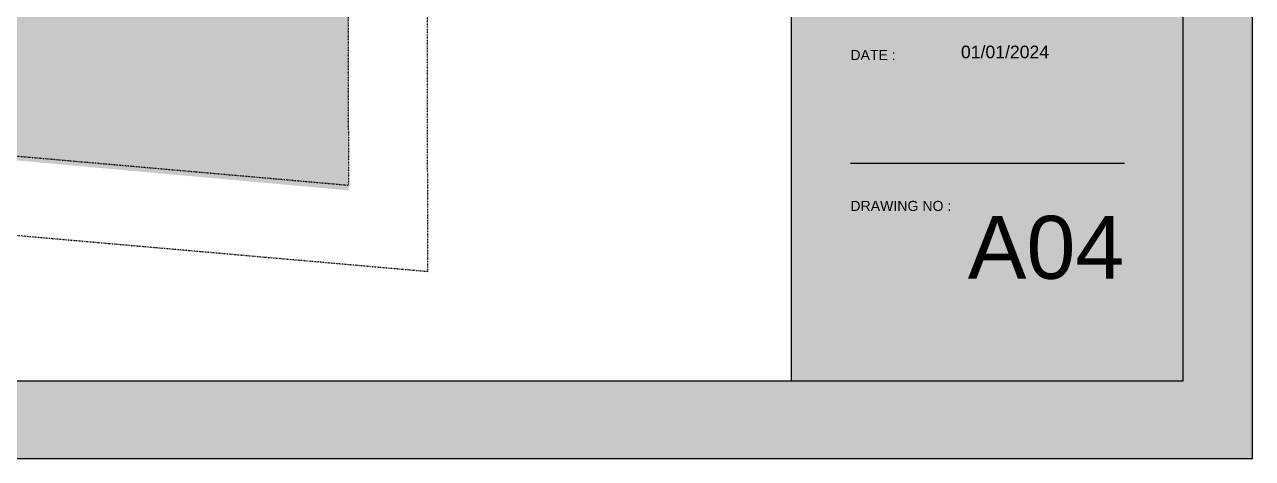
# Model space of a CAD drawing. Header units: metres. Extents: x 183920 to 185578, y 20757 to 21440.
# Drawn here: x 184938.8 to 185094.1, y 20757.1 to 20812.1 of the extents above; entities that cross this region are included whole.
import ezdxf

# ---------------------------------------------------------------- set-up
doc = ezdxf.new("R2010")
doc.units = ezdxf.units.M
for name, pattern in [('Light Grey Page Line', [0]), ('Page Lines', [0]), ('Path offset', [0.022225, 0.00635, -0.003175, 0.00635, -0.003175, 0, -0.003175]), ('Property boundary', [0.001111, 0.0003175, -0.00015875, 0.0003175, -0.00015875, 0, -0.00015875])]:
    doc.linetypes.add(name, pattern=pattern)
doc.layers.add('Imported blocks_1', color=7, linetype='Continuous', true_color=0xc57dd9)
doc.layers.add('Zoning', color=7, linetype='Continuous', true_color=0x47d2e2)
doc.styles.add('Sheet Number A3', font='', dxfattribs={"height": 0.0075})
doc.styles.add('Text M A3', font='', dxfattribs={"height": 0.0015})
doc.styles.add('Text S A3', font='', dxfattribs={"height": 0.0012})
doc.styles.get('Sheet Number A3').set_extended_font_data('arial')
doc.styles.get('Text M A3').set_extended_font_data('arial')
doc.styles.get('Text S A3').set_extended_font_data('arial')

# ---------------------------------------------------------------- blocks, each defined once
blk = doc.blocks.new('ScaledText_22')
at = {"layer": 'Imported blocks_1', "insert": (-163.73948, 34.14306), "char_height": 0.0075, "width": 0.0309091, "attachment_point": 3, "style": 'Sheet Number A3'}
blk.add_mtext('A04', dxfattribs=at)
blk = doc.blocks.new('ScaledText_26')
at = {"layer": 'Imported blocks_1', "insert": (-162.88043, 31.17887), "char_height": 0.0012, "width": 0.0056115, "attachment_point": 1, "style": 'Text S A3'}
blk.add_mtext('DATE :', dxfattribs=at)
blk = doc.blocks.new('ScaledText_48')
at = {"layer": 'Imported blocks_1', "insert": (-162.88043, 31.21183), "char_height": 0.0012, "width": 0.0130288, "attachment_point": 1, "style": 'Text S A3'}
blk.add_mtext('DRAWING NO :', dxfattribs=at)
blk = doc.blocks.new('A3  Title block minimal vertical')
at = {"layer": 'Imported blocks_1', "transparency": 33554483}
blk.add_hatch(color=256, dxfattribs=at).paths.add_polyline_path([(-0.20993, -0.1483), (-0.20053, -0.13906), (-0.20053, 0.13995), (0.15506, 0.13995), (0.15506, -0.13906), (-0.20053, -0.13906), (-0.20993, -0.1483), (0.20993, -0.1483), (0.20993, 0.1483), (-0.20993, 0.1483), (-0.20993, -0.1483)], flags=0)
at = {"layer": 'Imported blocks_1', "linetype": 'Page Lines'}
blk.add_lwpolyline([(-0.20993, -0.1483), (0.20993, -0.1483), (0.20993, 0.1483), (-0.20993, 0.1483), (-0.20993, -0.1483)], close=True, dxfattribs=at)
at = {"layer": 'Imported blocks_1', "linetype": 'Light Grey Page Line'}
blk.add_lwpolyline([(-0.20053, -0.13906), (0.20169, -0.13906), (0.20169, 0.13995), (-0.20053, 0.13995), (-0.20053, -0.13906)], close=True, dxfattribs=at)
at = {"layer": 'Imported blocks_1', "linetype": 'Page Lines'}
for points in [[(0.15506, 0.13995), (0.15506, -0.13906)], [(0.16209, -0.11311), (0.1947, -0.11311)]]:
    blk.add_lwpolyline(points, dxfattribs=at)
blk = doc.blocks.new('ScaledText_106')
at = {"layer": 'Imported blocks_1', "insert": (-163.00908, 31.17289), "char_height": 0.0015, "width": 0.0131611, "attachment_point": 1, "style": 'Text M A3'}
blk.add_mtext('01/01/2024', dxfattribs=at)

msp = doc.modelspace()

# ---------------------------------------------------------------- hatches: boundary and pattern name
at = {"layer": 'Zoning', "transparency": 33554483}
msp.add_hatch(color=256, dxfattribs=at).paths.add_polyline_path([(184979.79, 20791.04), (184979.46, 21013.52), (184803.82, 21044.02), (184705.17, 21043.36), (184705.24, 20815.82), (184979.79, 20791.04)], flags=0)

# ---------------------------------------------------------------- linework, layer by layer
at = {"layer": 'Zoning', "linetype": 'Property boundary'}
msp.add_lwpolyline([(184989.79, 20780.78), (184989.45, 21021.93), (184804.68, 21054.02), (184695.24, 21054.02), (184695.24, 20806.66), (184989.79, 20780.78)], close=True, dxfattribs=at)
msp.add_lwpolyline([(184989.79, 20780.78), (184989.45, 21021.93), (184804.68, 21054.02), (184695.24, 21054.02), (184695.24, 20806.66), (184989.79, 20780.78)], close=True, dxfattribs=at)
at = {"layer": 'Zoning', "linetype": 'Path offset'}
msp.add_lwpolyline([(184979.79, 20791.7), (184979.46, 21013.52), (184803.82, 21044.02), (184705.24, 21044.02), (184705.24, 20815.82), (184979.79, 20791.7)], close=True, dxfattribs=at)

# ---------------------------------------------------------------- block references
at = {"layer": 'Imported blocks_1', "yscale": 1062.975773071686}
for name, p, xscale in [('ScaledText_26', (358181.19, -12333.56), 1062.975773071686), ('ScaledText_106', (358331.93, -12326.65), 1062.975773071686), ('ScaledText_48', (358181.19, -12387.71), 1062.975773071686), ('ScaledText_22', (359129, -15505.43), 1062.97577307287)]:
    msp.add_blockref(name, p, dxfattribs=dict(at, xscale=xscale))
at = {"layer": 'Zoning', "xscale": 1062.975773071686, "yscale": 1062.975773071686}
msp.add_blockref('A3  Title block minimal vertical', (184870.94, 20914.72), dxfattribs=at)

doc.saveas('drawing.dxf')
